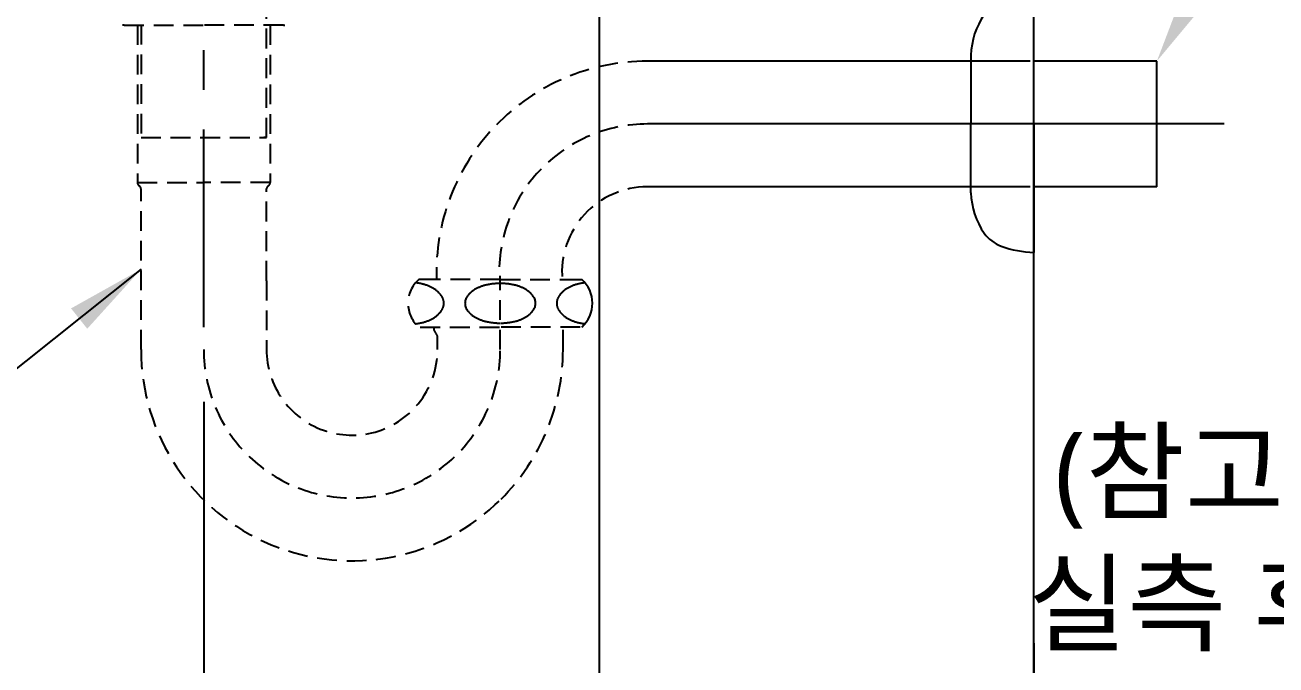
# Model space of a CAD drawing. Extents: x 0 to 6861, y 0 to 2100.
# Drawn here: x 2244.8 to 2561.2, y 478.7 to 640.4 of the extents above; entities that cross this region are included whole.
import ezdxf

# ---------------------------------------------------------------- set-up
doc = ezdxf.new("R2010")
doc.units = 0
doc.header["$LTSCALE"] = 20
doc.header["$MEASUREMENT"] = 0
doc.linetypes.add('CENTER', pattern=[2, 1.25, -0.25, 0.25, -0.25])
doc.linetypes.add('HIDDEN', pattern=[0.375, 0.25, -0.125])
doc.layers.get('0').update_dxf_attribs({"linetype": 'CONTINUOUS'})
doc.layers.get('DEFPOINTS').update_dxf_attribs({"linetype": 'CONTINUOUS'})
for name, color, linetype in [('1', 1, 'CONTINUOUS'), ('3', 3, 'CONTINUOUS'), ('4', 4, 'CONTINUOUS'), ('7', 7, 'CONTINUOUS'), ('CENTER', 2, 'CENTER')]:
    doc.layers.add(name, color=color, linetype=linetype)
doc.styles.get("Standard").update_dxf_attribs({"font": 'NanumGothic.ttf'})
doc.dimstyles.get("Standard").update_dxf_attribs({"dimtxt": 2.5, "dimasz": 2, "dimexe": 2, "dimexo": 1, "dimgap": 1.5, "dimtad": 1, "dimdec": 0, "dimlfac": 10, "dimrnd": 0.5, "dimzin": 0, "dimdsep": 46, "dimtxsty": 'Standard', "dimcen": 0, "dimclrt": 2, "dimadec": 0, "dimazin": 0, "dimtfac": 1, "dimtdec": 0, "dimtmove": 0, "dimatfit": 3, "dimfxl": 1, "dimtolj": 1, "dimtzin": 0, "dimarcsym": 0})

# ---------------------------------------------------------------- blocks, each defined once
blk = doc.blocks.new('*D6')
at = {"color": 3, "lineweight": -2, "transparency": 16777216}
for p, q in [((2290, 545.19), (2290, 379.62)), ((2500, 484.24), (2500, 379.62)), ((2480, 399.62), (2310, 399.62))]:
    blk.add_line(p, q, dxfattribs=at)
at = {"color": 3, "transparency": 16777216}
for points in [[(2310, 402.95), (2310, 396.29), (2290, 399.62)], [(2480, 402.95), (2480, 396.29), (2500, 399.62)]]:
    blk.add_solid(points, dxfattribs=at)
at = {"layer": 'DEFPOINTS', "color": 0, "transparency": 16777216}
for p in [(2290, 545.19), (2500, 484.24), (2290, 399.62)]:
    blk.add_point(p, dxfattribs=at)
at = {"color": 2, "transparency": 16777216, "insert": (2359.98, 419.62), "char_height": 20, "attachment_point": 5}
blk.add_mtext('\\A1;210', dxfattribs=at)
blk = doc.blocks.new('*D23')
at = {"layer": '1', "color": 3, "lineweight": -2, "transparency": 16777216}
for p, q in [((2540.26, 885.42), (2617, 885.42)), ((2597, 865.42), (2597, 583.78)), ((2597, 185.42), (2597, 467.07)), ((2500, 165.42), (2617, 165.42))]:
    blk.add_line(p, q, dxfattribs=at)
at = {"layer": '1', "color": 3, "transparency": 16777216}
for points in [[(2593.67, 865.42), (2600.33, 865.42), (2597, 885.42)], [(2593.67, 185.42), (2600.33, 185.42), (2597, 165.42)]]:
    blk.add_solid(points, dxfattribs=at)
at = {"layer": 'DEFPOINTS', "color": 0, "transparency": 16777216}
for p in [(2540.26, 885.42), (2500, 165.42), (2597, 165.42)]:
    blk.add_point(p, dxfattribs=at)
at = {"layer": '1', "color": 2, "transparency": 16777216, "insert": (2597, 525.42), "char_height": 20, "width": 256.6903, "attachment_point": 5}
blk.add_mtext('\\A1;720\\P(참고치수이므로\\P실측 후 타공할것)', dxfattribs=at)

msp = doc.modelspace()

# ---------------------------------------------------------------- linework, layer by layer
at = {"layer": '1'}
msp.add_line((2500, 165.42301), (2500, 1186.06425), dxfattribs=at)
at = {"layer": '1', "color": 3}
msp.add_solid([(2544.07359, 646.87325), (2538.32045, 650.24161), (2531.09195, 631.29801)], dxfattribs=at)
at = {"layer": '3', "linetype": 'HIDDEN'}
for p, q in [((2274.125, 693.01742), (2274.125, 612.01742)), ((2305.875, 612.01742), (2305.875, 693.01742)), ((2274.125, 612.01742), (2305.875, 612.01742)), ((2305.875, 612.01742), (2305.175, 612.01742))]:
    msp.add_line(p, q, dxfattribs=at)
at = {"layer": '4'}
for p, q in [((2500, 613.64283), (2500, 646.14283)), ((2499.02002, 631.29801), (2402.22902, 631.29801)), ((2484.02002, 632.81775), (2484.02002, 615.42301)), ((2531.09195, 631.29801), (2500, 631.29801)), ((2531.09195, 599.54801), (2531.09195, 631.29801)), ((2548.09195, 615.42301), (2402.22902, 615.42301)), ((2484.02002, 598.02827), (2484.02002, 615.42301)), ((2500, 615.42301), (2500, 582.92301)), ((2499.02002, 599.54801), (2402.22902, 599.54801)), ((2531.09195, 599.54801), (2500, 599.54801))]:
    msp.add_line(p, q, dxfattribs=at)
at = {"layer": '4', "linetype": 'HIDDEN'}
for p, q in [((2269.85, 640.42301), (2269.4585, 640.42301)), ((2269.85, 640.42301), (2290, 640.42301)), ((2273.2, 640.42301), (2273.2, 600.64289)), ((2310.15, 640.42301), (2290, 640.42301)), ((2306.8, 640.42301), (2306.8, 600.64289)), ((2310.15, 640.42301), (2310.5415, 640.42301)), ((2273.2, 600.64289), (2290, 600.64289)), ((2274.125, 558.42301), (2274.125, 598.99801)), ((2306.8, 600.64289), (2290, 600.64289)), ((2305.875, 575.81881), (2305.875, 598.99801)), ((2348.67205, 576.12301), (2344.38055, 576.12301)), ((2364.92205, 576.12301), (2348.67205, 576.12301)), ((2364.92205, 576.12301), (2365, 576.12301)), ((2365, 558.42301), (2365, 577.08624)), ((2365.07795, 576.12301), (2365, 576.12301)), ((2365.07795, 576.12301), (2381.32795, 576.12301)), ((2381.32795, 576.12301), (2385.61945, 576.12301)), ((2305.875, 575.81881), (2305.875, 558.42301)), ((2344.77205, 564.12301), (2364.92205, 564.12301)), ((2348.2, 564.12301), (2348.2, 563.42301)), ((2385.22795, 564.12301), (2365.07795, 564.12301)), ((2380.875, 558.42301), (2380.875, 564.12301)), ((2349.125, 558.42301), (2349.125, 561.86883))]:
    msp.add_line(p, q, dxfattribs=at)
for points in [[(2350.72722, 570.12301, 0.15521739), (2350.13673, 571.97933, 0.106747244), (2348.07502, 573.87001, 0.07304301), (2345.30516, 574.98803, 0.028511088), (2343.57641, 575.30404, 0.05952259)], [(2365, 575.12281, 0.058789896), (2361.36451, 574.71227, 0.071219107), (2358.66456, 573.65854, 0.106373365), (2356.64175, 571.86195, 0.159482965)], [(2365, 575.12281, -0.058789896), (2368.63549, 574.71227, -0.071219107), (2371.33544, 573.65854, -0.106373365), (2373.35825, 571.86195, -0.159482965)], [(2379.27278, 570.12301, -0.15521739), (2379.86327, 571.97933, -0.106747244), (2381.92498, 573.87001, -0.07304301), (2384.69484, 574.98803, -0.028511088), (2386.42359, 575.30404, -0.05952259)], [(2343.57641, 564.94198, 0.028511088), (2345.30516, 565.25799, 0.07304301), (2348.07502, 566.37601, 0.106747244), (2350.13673, 568.26668, 0.15521739), (2350.72722, 570.12301, 0.15521739)], [(2356.64175, 571.86194, 0.327290453), (2356.64175, 568.38407, 0.106373385), (2358.66456, 566.58748, 0.071219107), (2361.36451, 565.53375, 0.057537424), (2364.92205, 565.12301, 0.057537424)], [(2373.35825, 571.86194, -0.327290453), (2373.35825, 568.38407, -0.106373385), (2371.33544, 566.58748, -0.071219107), (2368.63549, 565.53375, -0.057537424), (2365.07795, 565.12301, -0.057537424)], [(2386.42359, 564.94198, -0.028511088), (2384.69484, 565.25799, -0.07304301), (2381.92498, 566.37601, -0.106747244), (2379.86327, 568.26668, -0.15521739), (2379.27278, 570.12301, -0.15521739)]]:
    msp.add_lwpolyline(points, format="xyb", dxfattribs=at)
at = {"layer": '4'}
for centre, radius, start, end in [((2504, 631.92301), 20, 146.2077116, 177.435912), ((2504, 598.92301), 20, 182.564088, 213.7922884), ((2495.34448, 593.84485), 10, 217.1965492, 248.8073231), ((2501.5, 612.88549), 30, 250.9928639, 267.134016), ((2380.32795, 570.12301), 8, 311.4096221, 48.5903779)]:
    msp.add_arc(centre, radius, start, end, dxfattribs=at)
at = {"layer": '4', "linetype": 'HIDDEN'}
for centre, radius, start, end in [((2402.22902, 577.92301), 53.375, 90, 181.9325894), ((2402.22902, 577.92301), 37.5, 90, 180.6539781), ((2274.2, 600.64289), 1, 180, 238.7025878), ((2273.2, 598.99801), 0.925, 0, 58.7025878), ((2306.8, 598.99801), 0.925, 121.2974122, 180), ((2305.8, 600.64289), 1, 301.2974122, 0), ((2402.22902, 577.92301), 21.625, 90, 184.7746528), ((2349.67205, 570.12301), 8, 131.4096221, 228.5903779), ((2332.16122, 552.82484), 19.22404, 28.0636548, 33.4560839), ((2327.5, 558.42301), 53.375, 180, 314.940299), ((2327.5, 558.42301), 37.5, 180, 0), ((2327.5, 558.42301), 21.625, 180, 320.7959681), ((2327.5, 558.42301), 21.625, 320.7959681, 0), ((2327.5, 558.42301), 53.375, 314.940299, 0)]:
    msp.add_arc(centre, radius, start, end, dxfattribs=at)
at = {"layer": '7'}
msp.add_line((2390, 790.42301), (2390, 165.42301), dxfattribs=at)
at = {"layer": 'CENTER', "color": 1, "linetype": 'CENTER', "ltscale": 2}
msp.add_line((2290, 564.06717), (2290, 795.28564), dxfattribs=at)

# ---------------------------------------------------------------- dimensions: what is measured, and where the dimension line sits
at = {"color": 7}
dim = msp.add_linear_dim(base=(2290, 399.61982), p1=(2500, 484.23656), p2=(2290, 545.19263), text='210', dimstyle='Standard', override={"dimtxt": 20, "dimasz": 20, "dimexe": 20, "dimexo": 0, "dimgap": 10, "dimlfac": 1, "dimzin": 8, "dimclrd": 3, "dimclre": 3}, dxfattribs=at)
dim.commit()
dim.dimension.update_dxf_attribs({"geometry": '*D6', "text_midpoint": (2359.97618, 399.61982), "dimtype": 160})
at = {"layer": '1'}
dim = msp.add_linear_dim(base=(2597, 165.42301), p1=(2540.25569, 885.42307), p2=(2500, 165.42301), angle=90, text='<>\\P(참고치수이므로\\P실측 후 타공할것)', dimstyle='Standard', override={"dimtxt": 20, "dimasz": 20, "dimexe": 20, "dimexo": 0, "dimgap": 10, "dimtih": 1, "dimtoh": 1, "dimlfac": 1, "dimzin": 8, "dimclrd": 3, "dimclre": 3}, dxfattribs=at)
dim.commit()
dim.dimension.update_dxf_attribs({"geometry": '*D23', "text_midpoint": (2597, 525.42304)})

# ---------------------------------------------------------------- leaders
for points in [[(2270, 715.71624), (2159.56157, 627.81131), (2015.62923, 627.81131)], [(2274.125, 578.71051), (2163.68657, 490.80557), (2019.75423, 490.80557)]]:
    msp.add_leader(points, dimstyle='Standard', override={"dimtxt": 20, "dimasz": 20, "dimexe": 20, "dimexo": 0, "dimgap": 10, "dimtad": 0, "dimlfac": 1, "dimzin": 8, "dimclrd": 3, "dimclre": 3}, dxfattribs=at)

doc.saveas('drawing.dxf')
